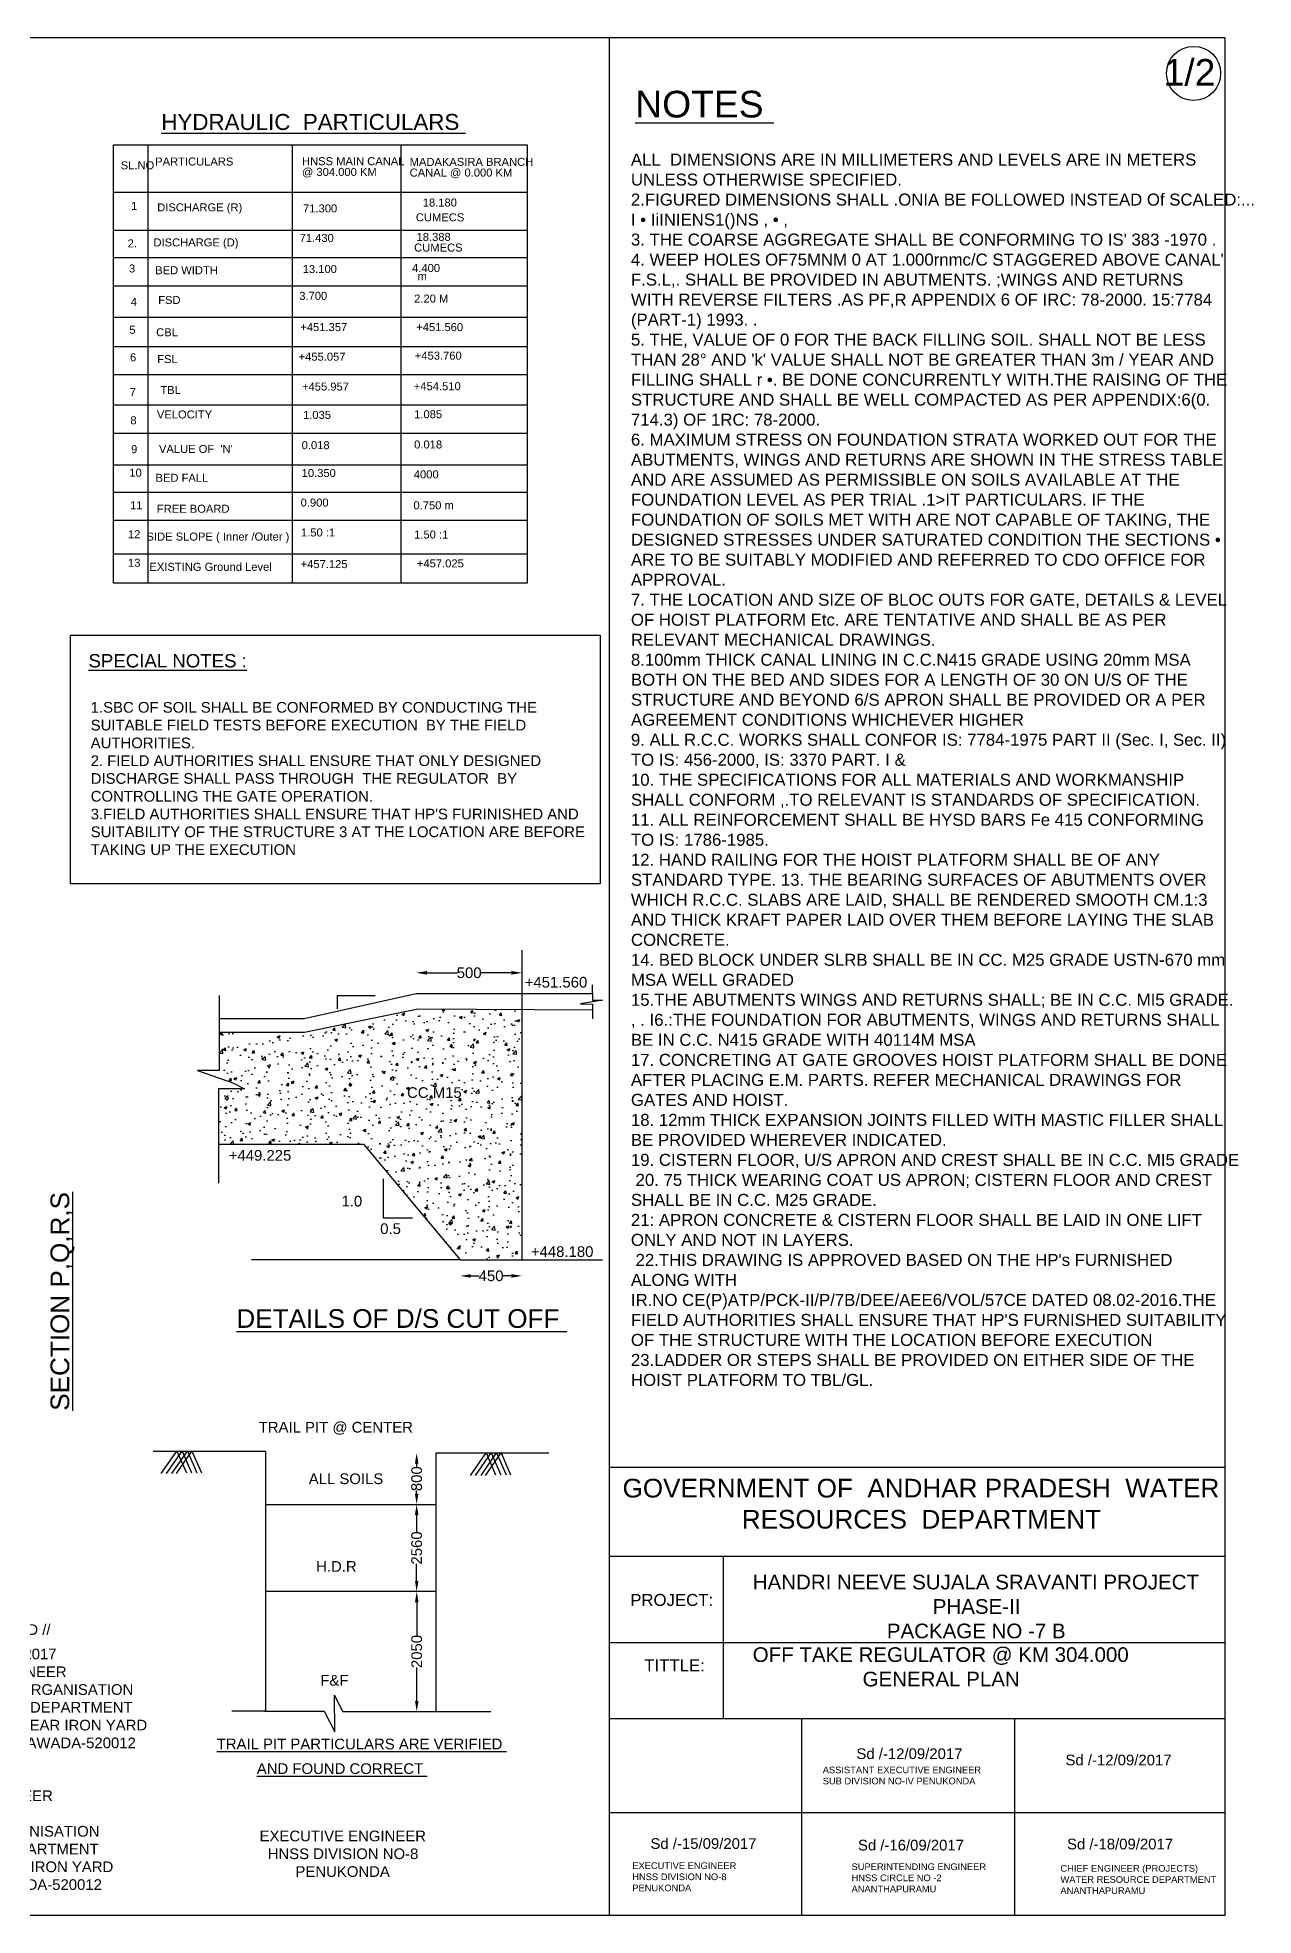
# Model space of a CAD drawing. Header units: millimetres. Extents: x -31830 to 103418, y -34303 to 36744.
# Drawn here: x 57821 to 103418, y -33669 to 36744 of the extents above; entities that cross this region are included whole.
import ezdxf

# ---------------------------------------------------------------- set-up
doc = ezdxf.new("R2010")
doc.units = ezdxf.units.MM
doc.header["$MEASUREMENT"] = 0
doc.layers.add('DRAWING', color=2, linetype='Continuous')
doc.layers.add('TEXT', color=7, linetype='Continuous')
doc.styles.add('1', font='arial.ttf', dxfattribs={"height": 250})
doc.styles.get("Standard").update_dxf_attribs({"font": 'arial.ttf', "height": 400})
doc.dimstyles.get("Standard").update_dxf_attribs({"dimtxt": 400, "dimasz": 400, "dimexe": 0.18, "dimexo": 0.0625, "dimgap": 0.09, "dimtad": 0, "dimdec": 0, "dimzin": 0, "dimdsep": 46, "dimtxsty": 'Standard', "dimcen": 0.09, "dimse1": 1, "dimse2": 1, "dimadec": 0, "dimazin": 0, "dimtfac": 1, "dimtdec": 0, "dimtofl": 0, "dimtmove": 0, "dimatfit": 3, "dimfxl": 1, "dimtolj": 1, "dimtzin": 0, "dimarcsym": 0})

# ---------------------------------------------------------------- blocks, each defined once
blk = doc.blocks.new('*D119')
at = {"layer": 'Defpoints', "color": 0, "transparency": 16777216}
for p in [(73668, -9091), (75991, -9091), (75991, -9689)]:
    blk.add_point(p, dxfattribs=at)
at = {"layer": 'TEXT', "color": 0, "lineweight": -2, "transparency": 16777216}
for p, q in [((74068, -9689), (74380, -9689)), ((75591, -9689), (75279, -9689))]:
    blk.add_line(p, q, dxfattribs=at)
at = {"layer": 'TEXT', "color": 0, "transparency": 16777216}
for points in [[(74068, -9623), (74068, -9756), (73668, -9689)], [(75591, -9623), (75591, -9756), (75991, -9689)]]:
    blk.add_solid(points, dxfattribs=at)
at = {"layer": 'TEXT', "color": 0, "transparency": 16777216, "insert": (74829, -9689), "char_height": 400, "attachment_point": 5}
blk.add_mtext('\\A1;450', dxfattribs=at)
blk = doc.blocks.new('*D120')
at = {"layer": 'Defpoints', "color": 0, "transparency": 16777216}
for p in [(75991, 1676), (72022, 902), (75991, 902)]:
    blk.add_point(p, dxfattribs=at)
at = {"layer": 'TEXT', "color": 0, "lineweight": -2, "transparency": 16777216}
for p, q in [((72422, 1676), (73565, 1676)), ((75591, 1676), (74447, 1676))]:
    blk.add_line(p, q, dxfattribs=at)
at = {"layer": 'TEXT', "color": 0, "transparency": 16777216}
for points in [[(72422, 1742), (72422, 1609), (72022, 1676)], [(75591, 1742), (75591, 1609), (75991, 1676)]]:
    blk.add_solid(points, dxfattribs=at)
at = {"layer": 'TEXT', "color": 0, "transparency": 16777216, "insert": (74006, 1676), "char_height": 400, "attachment_point": 5}
blk.add_mtext('\\A1;500', dxfattribs=at)
blk = doc.blocks.new('*D123')
at = {"layer": 'Defpoints', "color": 0, "transparency": 16777216}
for p in [(72038, -21523), (72041, -21523), (72038, -26024)]:
    blk.add_point(p, dxfattribs=at)
at = {"layer": 'TEXT', "color": 0, "lineweight": -2, "transparency": 16777216}
for p, q in [((72041, -21923), (72041, -23173)), ((72041, -25624), (72041, -24373))]:
    blk.add_line(p, q, dxfattribs=at)
at = {"layer": 'TEXT', "color": 0, "transparency": 16777216}
for points in [[(71974, -21923), (72107, -21923), (72041, -21523)], [(71974, -25624), (72107, -25624), (72041, -26024)]]:
    blk.add_solid(points, dxfattribs=at)
at = {"layer": 'TEXT', "color": 0, "transparency": 16777216, "insert": (72041, -23773), "char_height": 400, "attachment_point": 5, "rotation": 90}
blk.add_mtext('\\A1;2050', dxfattribs=at)
blk = doc.blocks.new('*D124')
at = {"layer": 'Defpoints', "color": 0, "transparency": 16777216}
for p in [(72038, -18258), (72038, -18258), (72038, -21523)]:
    blk.add_point(p, dxfattribs=at)
at = {"layer": 'TEXT', "color": 0, "lineweight": -2, "transparency": 16777216}
for p, q in [((72038, -18658), (72038, -19290)), ((72038, -21123), (72038, -20491))]:
    blk.add_line(p, q, dxfattribs=at)
at = {"layer": 'TEXT', "color": 0, "transparency": 16777216}
for points in [[(71972, -18658), (72105, -18658), (72038, -18258)], [(71972, -21123), (72105, -21123), (72038, -21523)]]:
    blk.add_solid(points, dxfattribs=at)
at = {"layer": 'TEXT', "color": 0, "transparency": 16777216, "insert": (72038, -19891), "char_height": 400, "attachment_point": 5, "rotation": 90}
blk.add_mtext('\\A1;2560', dxfattribs=at)
blk = doc.blocks.new('*D125')
at = {"layer": 'Defpoints', "color": 0, "transparency": 16777216}
for p in [(72038, -16327), (72038, -16327), (72038, -18258)]:
    blk.add_point(p, dxfattribs=at)
at = {"layer": 'TEXT', "color": 0, "lineweight": -2, "transparency": 16777216}
for p, q in [((72038, -16727), (72038, -16851)), ((72038, -17858), (72038, -17734))]:
    blk.add_line(p, q, dxfattribs=at)
at = {"layer": 'TEXT', "color": 0, "transparency": 16777216}
for points in [[(71972, -16727), (72105, -16727), (72038, -16327)], [(71972, -17858), (72105, -17858), (72038, -18258)]]:
    blk.add_solid(points, dxfattribs=at)
at = {"layer": 'TEXT', "color": 0, "transparency": 16777216, "insert": (72038, -17293), "char_height": 400, "attachment_point": 5, "rotation": 90}
blk.add_mtext('\\A1;800', dxfattribs=at)

msp = doc.modelspace()

# ---------------------------------------------------------------- hatches: boundary and pattern name
at = {"layer": 'DRAWING'}
h = msp.add_hatch(dxfattribs=at)
h.set_pattern_fill('AR-CONC', color=0, scale=150, style=0)
h.set_pattern_definition([(50, (0, 0), (1075.89, -94.128), [112.5, -1237.5]), (355, (0, 0), (-208.127, 1128.288), [90, -990]), (100.4514, (89.7, -7.8), (867.764, 1034.16), [95.61, -1051.713]), (46.1842, (0, 300), (1600.862, -248.279), [168.75, -1856.25]), (96.6356, (133.4, 279.3), (1401.994, 1461.177), [143.415, -1577.57]), (351.1842, (0, 300), (1401.993, 1461.178), [135, -1485]), (21, (150, 225), (895.361, -603.928), [112.5, -1237.5]), (326, (150, 225), (364.973, 1087.725), [90, -990]), (71.4514, (224.6, 174.7), (1260.334, 483.796), [95.61, -1051.713]), (37.5, (0, 0), (18.2398, 499.3408), [0, -978, 0, -1005, 0, -993.75]), (7.5, (0, 0), (394.6043, 591.6176), [0, -573, 0, -955.5, 0, -378.75]), (327.5, (-334.5, 0), (800.7337, -33.8323), [0, -375, 0, -1170, 0, -1552.5]), (317.5, (-484.5, 0), (874.779, 150.1575), [0, -487.5, 0, -777, 0, -1102.5])])
h.paths.add_polyline_path([(75990.6, 288.3), (72077.9, 311.5), (67829.9, -563.6), (64636.4, -563.6), (64636.4, -1985.9), (63818.3, -1985.9), (65146.3, -2450.7), (65584, -2678.2), (64612.8, -2678.2), (64612.8, -4751.2), (70046.3, -4751.2), (73668.1, -9090.9), (75990.6, -9090.9)])

# ---------------------------------------------------------------- linework, layer by layer
at = {"layer": 'DRAWING', "color": 0}
msp.add_lwpolyline([(-31829.8, 36743.9), (102347.5, 36743.9), (102347.5, -33669.4), (-31829.8, -33669.4)], close=True, dxfattribs=at)
for points in [[(75990.6, -9090.9), (75990.6, 2522.3)], [(64636.4, 825.6), (64636.4, -1985.9), (63818.3, -1985.9), (65146.3, -2450.7), (65584, -2678.2), (64612.8, -2678.2), (64612.8, -6215.9)], [(64636.4, -32.5), (67823.3, -32.5), (72021.5, 901.5), (78637.8, 901.5), (78637.8, 1221.9)], [(69068.5, 319.9), (69068.5, 829.4), (70482.1, 829.4)], [(78637.8, 901.5), (78637.8, 647.9), (79007.8, 647.9), (78181.9, 509.5), (78637.5, 498), (78637.5, -48.9)], [(78637.5, 272.6), (72077.9, 311.5), (67829.9, -563.6), (64636.4, -563.6)], [(64612.8, -4751.2), (70046.3, -4751.2), (73668.1, -9090.9), (65845.1, -9090.9)], [(70786.4, -6050.2), (70786.4, -7514), (71880.4, -7514)], [(73668.1, -9090.9), (79001.9, -9090.9)], [(62156.6, -16256), (66363.8, -16256), (66363.8, -26010.1), (65101.6, -26010.1)], [(62462.4, -17098.7), (63048.3, -16256), (63402.7, -17079.3)], [(62653.1, -17098.7), (63239, -16256), (63593.4, -17079.3)], [(62855.3, -17098.7), (63441.2, -16256), (63795.6, -17079.3)], [(63026.6, -17098.7), (63612.6, -16256), (63966.9, -17079.3)], [(72774.5, -26023.5), (72774.5, -16327.1), (76993.5, -16327.1)], [(74058.4, -17169.7), (74644.4, -16327.1), (74998.7, -17150.4)], [(74249.1, -17169.7), (74835.1, -16327.1), (75189.4, -17150.4)], [(74451.3, -17169.7), (75037.3, -16327.1), (75391.6, -17150.4)], [(74622.6, -17169.7), (75208.6, -16327.1), (75563, -17150.4)], [(66363.8, -18258.1), (72774.5, -18258.1)], [(72774.5, -21523.1), (66363.8, -21523.1)], [(66333.1, -26010.1), (68565, -26010.1), (68970.1, -26790.4), (68961.5, -25412.6), (69251.4, -26023.5), (74825, -26023.5)]]:
    msp.add_lwpolyline(points, dxfattribs=at)
at = {"layer": 'TEXT'}
msp.add_lwpolyline([(79264, -16856.5), (79264, 36743.9)], dxfattribs=at)
at = {"layer": 'TEXT', "color": 0}
for points in [[(60671, 32727.1), (76184.1, 32727.1), (76184.1, 16288.9), (60671, 16288.9)], [(78919.7, 5014.5), (59061.9, 5014.5), (59061.9, 14338.2), (78919.7, 14338.2)], [(79264, -16856.5), (102347.5, -16856.5), (102347.5, -33669.4), (79264, -33669.4)]]:
    msp.add_lwpolyline(points, close=True, dxfattribs=at)
for points in [[(61952.2, 32727.1), (61952.2, 16288.9)], [(67364.9, 32727.1), (67364.9, 16288.9)], [(71444, 32727.1), (71444, 16288.9)], [(60671, 30947.7), (76184.1, 30947.7)], [(60671, 29516.8), (76184.1, 29516.8)], [(60671, 28494.7), (76184.1, 28494.7)], [(60671, 27431.7), (76184.1, 27431.7)], [(60671, 26260.6), (76184.1, 26260.6)], [(60671, 25156.7), (76184.1, 25156.7)], [(60671, 24114.2), (76184.1, 24114.2)], [(60671, 22969.5), (76184.1, 22969.5)], [(60671, 21906.5), (76184.1, 21906.5)], [(60671, 20716.9), (76184.1, 20716.9)], [(60671, 19694.8), (76184.1, 19694.8)], [(60671, 18652.3), (76184.1, 18652.3)], [(60671, 17384.9), (76184.1, 17384.9)], [(79264, -20204.1), (102347.5, -20204.1)], [(83529, -20204.1), (83529, -26286.5)], [(79264, -23429.1), (102347.5, -23429.1)], [(79264, -26286.5), (102347.5, -26286.5)], [(86474.1, -26286.5), (86474.1, -33669.4)], [(94467.5, -33669.4), (94467.5, -26286.5)], [(79264, -29806.6), (102347.5, -29806.6)]]:
    msp.add_lwpolyline(points, dxfattribs=at)
msp.add_circle((101172.3, 35398.5), 1015.9, dxfattribs=at)

# ---------------------------------------------------------------- texts
for s, height, p in [('1/2', 1000, (100049.3, 34937.8)), ('%%UNOTES ', 1000, (80236.6, 33747.2)), ('+451.560', 400, (76089.6, 1123)), ('CC M15', 400, (71677.6, -3015.2)), ('+449.225', 400, (64990.4, -5369.4)), ('1.0', 400, (69217.8, -7086.7)), ('0.5', 400, (70671.1, -8118)), ('+448.180', 400, (76321.7, -8978.1)), ('%%UDETAILS OF D/S CUT OFF ', 700, (65277.5, -11637.4)), ('TRAIL PIT @ CENTER ', 400, (66115.3, -15563.4)), ('ALL SOILS ', 400, (67991.8, -17495.7)), ('H.D.R ', 400, (68267.5, -20782.9)), ('//APPROVED //', 400, (54427.5, -23151.8)), ('F&F ', 400, (68424.9, -25051.2)), ('%%UTRAIL PIT PARTICULARS ARE VERIFIED ', 400, (64539.9, -27440.7)), ('Sd /-12/09/2017', 400, (88529, -27804.6)), ('%%UAND FOUND CORRECT ', 400, (66043.6, -28364.2)), ('Sd /-12/09/2017', 400, (96369.2, -28040.9)), ('Sd /-15/09/2017', 400, (80805.6, -31172.9)), ('Sd /-16/09/2017', 400, (88586.6, -31232)), ('Sd /-18/09/2017', 400, (96426.8, -31192.6))]:
    msp.add_text(s, height=height, dxfattribs=at).set_placement(p)
at = {"layer": 'TEXT'}
msp.add_text('%%UHYDRAULIC  PARTICULARS ', height=600, dxfattribs=at).set_placement((62461, 33279))
at = {"layer": 'TEXT', "color": 0, "style": '1'}
for s, height, p in [('SL.NO', 300, (60941.3, 31803.7)), ('PARTICULARS ', 300, (62231, 31945.5)), ('@ 304.000 KM ', 300, (67738.3, 31556.8)), ('HNSS MAIN CANAL ', 300, (67738.3, 31958.4)), ('CANAL @ 0.000 KM ', 300, (71775.3, 31531)), ('MADAKASIRA BRANCH ', 300, (71775.3, 31932.6)), ('1', 300, (61328.3, 30280.9)), ('DISCHARGE (R)', 300, (62308.9, 30227.3)), ('71.300', 300, (67777.5, 30188.6)), ('18.180', 300, (72265.9, 30407.7)), ('CUMECS ', 300, (72007.9, 29853.5)), ('2.', 300, (61199.3, 28876.1)), ('DISCHARGE (D)', 300, (62167, 28912.7)), ('71.430', 300, (67648.5, 29080.3)), ('CUMECS', 300, (71943.4, 28719.4)), ('18.388', 300, (72033.7, 29118.9)), ('3', 300, (61250.9, 27935.3)), ('BED WIDTH ', 300, (62231.5, 27868.8)), ('13.100', 300, (67764.8, 27915)), ('4.400', 300, (71866.3, 27953.7)), ('m', 300, (72072.7, 27644.4)), ('4', 300, (61315.5, 26680.8)), ('FSD', 300, (62347.5, 26754.7)), ('3.700 ', 300, (67635.9, 26909.8)), ('2.20 M', 300, (71943.7, 26806.7)), ('5', 300, (61263.9, 25636.9)), ('CBL', 300, (62270.1, 25543.3)), ('+451.357', 300, (67674.6, 25737)), ('+451.560', 300, (72021.1, 25737)), ('6', 300, (61289.7, 24605.9)), ('FSL', 300, (62308.8, 24538)), ('+455.057', 300, (67610.1, 24628.6)), ('+453.760', 300, (71969.5, 24667.3)), ('7', 300, (61277, 23299.6)), ('TBL', 300, (62424.9, 23378.1)), ('+455.957', 300, (67739, 23507.4)), ('+454.510', 300, (71930.8, 23520.3)), ('8', 300, (61302.8, 22242.8)), ('VELOCITY ', 300, (62295.9, 22463.1)), ('1.035', 300, (67777.4, 22444.5)), ('1.085', 300, (71943.4, 22470.3)), ('9', 300, (61328.6, 21160.3)), ("VALUE OF  'N'", 300, (62373.3, 21168.6)), ('0.018', 300, (67725.8, 21310.4)), ('0.018', 300, (71943.4, 21336.2)), ('10', 300, (61264, 20278.4)), ('10.350', 300, (67725.8, 20266.5)), ('4000', 300, (71930.5, 20214.9)), ('BED FALL', 300, (62244.3, 20086)), ('11', 300, (61289.8, 19054.1)), ('FREE BOARD', 300, (62295.9, 18926.1)), ('0.900', 300, (67687.1, 19158.1)), ('0.750 m', 300, (71917.6, 19055)), ('1.50 :1', 300, (67700, 18036.9)), ('12', 300, (61212.4, 17971.5)), ('SIDE SLOPE ( Inner /Outer )', 300, (61906.1, 17882.2)), ('1.50 :1', 300, (71943.4, 17959.5)), ('13', 300, (61212.4, 16901.8)), ('EXISTING Ground Level', 300, (62015.8, 16748.1)), ('+457.125', 300, (67687.1, 16851.2)), ('+457.025', 300, (72046.6, 16877)), ('%%USPECIAL NOTES :', 500, (59731, 13125.7)), ('PROJECT:', 450, (80047.7, -22065.2)), ('TITTLE:', 450, (80572.5, -24521.4))]:
    msp.add_text(s, height=height, dxfattribs=at).set_placement(p)
at = {"layer": 'TEXT', "color": 0}
msp.add_text('%%USECTION P,Q,R,S', height=700, rotation=90, dxfattribs=at).set_placement((59008.7, -14746.4))
at = {"layer": 'TEXT', "color": 0, "attachment_point": 1}
for s, insert, char_height, width in [("ALL  DIMENSIONS ARE IN MILLIMETERS AND LEVELS ARE IN METERS UNLESS OTHERWISE SPECIFIED. \\P2.FIGURED DIMENSIONS SHALL .ONIA BE FOLLOWED INSTEAD Of SCALED:... \\PI • IiINIENS1()NS , • , \\P3. THE COARSE AGGREGATE SHALL BE CONFORMING TO IS' 383 -1970 .\\P4. WEEP HOLES OF75MNM 0 AT 1.000rnmc/C STAGGERED ABOVE CANAL' F.S.L,. SHALL BE PROVIDED IN ABUTMENTS. ;WINGS AND RETURNS WITH REVERSE FILTERS .AS PF,R APPENDIX 6 OF IRC: 78-2000. 15:7784 (PART-1) 1993. .\\P5. THE, VALUE OF 0 FOR THE BACK FILLING SOIL. SHALL NOT BE LESS THAN 28° AND 'k' VALUE SHALL NOT BE GREATER THAN 3m / YEAR AND FILLING SHALL r •. BE DONE CONCURRENTLY WITH.THE RAISING OF THE STRUCTURE AND SHALL BE WELL COMPACTED AS PER APPENDIX:6(0. 714.3) OF 1RC: 78-2000.\\P6. MAXIMUM STRESS ON FOUNDATION STRATA WORKED OUT FOR THE ABUTMENTS, WINGS AND RETURNS ARE SHOWN IN THE STRESS TABLE AND ARE ASSUMED AS PERMISSIBLE ON SOILS AVAILABLE AT THE FOUNDATION LEVEL AS PER TRIAL .1>IT PARTICULARS. IF THE FOUNDATION OF SOILS MET WITH ARE NOT CAPABLE OF TAKING, THE DESIGNED STRESSES UNDER SATURATED CONDITION THE SECTIONS • ARE TO BE SUITABLY MODIFIED AND REFERRED TO CDO OFFICE FOR APPROVAL. \\P7. THE LOCATION AND SIZE OF BLOC OUTS FOR GATE, DETAILS & LEVEL OF HOIST PLATFORM Etc. ARE TENTATIVE AND SHALL BE AS PER RELEVANT MECHANICAL DRAWINGS.\\P8.100mm THICK CANAL LINING IN C.C.N415 GRADE USING 20mm MSA BOTH ON THE BED AND SIDES FOR A LENGTH OF 30 ON U/S OF THE STRUCTURE AND BEYOND 6/S APRON SHALL BE PROVIDED OR A PER AGREEMENT CONDITIONS WHICHEVER HIGHER \\P9. ALL R.C.C. WORKS SHALL CONFOR IS: 7784-1975 PART II (Sec. I, Sec. II) \\PTO IS: 456-2000, IS: 3370 PART. I & \\P10. THE SPECIFICATIONS FOR ALL MATERIALS AND WORKMANSHIP SHALL CONFORM ,.TO RELEVANT IS STANDARDS OF SPECIFICATION. \\P11. ALL REINFORCEMENT SHALL BE HYSD BARS Fe 415 CONFORMING TO IS: 1786-1985. \\P12. HAND RAILING FOR THE HOIST PLATFORM SHALL BE OF ANY STANDARD TYPE. 13. THE BEARING SURFACES OF ABUTMENTS OVER WHICH R.C.C. SLABS ARE LAID, SHALL BE RENDERED SMOOTH CM.1:3 AND THICK KRAFT PAPER LAID OVER THEM BEFORE LAYING THE SLAB CONCRETE. \\P14. BED BLOCK UNDER SLRB SHALL BE IN CC. M25 GRADE USTN-670 mm MSA WELL GRADED\\P15.THE ABUTMENTS WINGS AND RETURNS SHALL; BE IN C.C. MI5 GRADE. \\P, . I6.:THE FOUNDATION FOR ABUTMENTS, WINGS AND RETURNS SHALL BE IN C.C. N415 GRADE WITH 40114M MSA \\P17. CONCRETING AT GATE GROOVES HOIST PLATFORM SHALL BE DONE AFTER PLACING E.M. PARTS. REFER MECHANICAL DRAWINGS FOR GATES AND HOIST.\\P18. 12mm THICK EXPANSION JOINTS FILLED WITH MASTIC FILLER SHALL BE PROVIDED WHEREVER INDICATED. \\P19. CISTERN FLOOR, U/S APRON AND CREST SHALL BE IN C.C. MI5 GRADE\\P 20. 75 THICK WEARING COAT US APRON; CISTERN FLOOR AND CREST SHALL BE IN C.C. M25 GRADE. \\P21: APRON CONCRETE & CISTERN FLOOR SHALL BE LAID IN ONE LIFT ONLY AND NOT IN LAYERS.\\P 22.THIS DRAWING IS APPROVED BASED ON THE HP's FURNISHED ALONG WITH\\PIR.NO CE(P)ATP/PCK-II/P/7B/DEE/AEE6/VOL/57CE DATED 08.02-2016.THE FIELD AUTHORITIES SHALL ENSURE THAT HP'S FURNISHED SUITABILITY OF THE STRUCTURE WITH THE LOCATION BEFORE EXECUTION \\P23.LADDER OR STEPS SHALL BE PROVIDED ON EITHER SIDE OF THE HOIST PLATFORM TO TBL/GL.", (80073.2, 32394.2), 450, 22340.146), ('\\pi3424.4;Sd /-18/09/2017 \\P\\pi3029.9;CHIEF ENGINEER \\P\\pi565.21;CENTRAL DESIGNS ORGANISATION  \\P\\pi537.79;WATER RESOURCES DEPARTMENT  \\P\\pi27.422;SAI BALAJI COMPLEX NEAR IRON YARD \\P\\pi469.58;BHAVANIPURM VIJAYAWADA-520012', (51132.2, -23665.2), 400, 10775.171), ('ASSISTANT EXECUTIVE ENGINEER         SUB DIVISION NO-IV PENUKONDA ', (87266.8, -28087.8), 250, 6942.326), ('\\pi2292.6;EXECUTIVE ENGINEER \\P\\pi3291.8;DIVISION NO:VII \\P\\pi565.21;CENTRAL DESIGNS ORGANISATION \\P\\pi537.79;WATER RESOURCES DEPARTMENT  \\P\\pi27.422;SAI BALAJI COMPLEX NEAR IRON YARD \\P\\pi469.58;BHAVANIPURM VIJAYAWADA-520012', (49861.1, -28979.1), 400, 10775.171), ('\\pi103.27;EXECUTIVE ENGINEER  \\P\\pi407.37;HNSS DIVISION NO-8 \\P\\pi1449.5;PENUKONDA', (66044, -30489.7), 400, 6396.453), ('EXECUTIVE ENGINEER  HNSS DIVISION NO-8 PENUKONDA', (80123.9, -31678.4), 250, 3997.783), ('SUPERINTENDING ENGINEER  HNSS CIRCLE NO -2 ANANTHAPURAMU ', (88346.6, -31717.6), 250, 5142.394), ('CHIEF ENGINEER (PROJECTS) WATER RESOURCE DEPARTMENT  ANANTHAPURAMU', (96180.2, -31780.7), 250, 5937.585)]:
    msp.add_mtext(s, dxfattribs=dict(at, insert=insert, char_height=char_height, width=width))
at = {"layer": 'TEXT', "color": 0, "attachment_point": 1, "style": '1'}
for s, insert, char_height, width in [("1.SBC OF SOIL SHALL BE CONFORMED BY CONDUCTING THE SUITABLE FIELD TESTS BEFORE EXECUTION  BY THE FIELD AUTHORITIES. \\P2. FIELD AUTHORITIES SHALL ENSURE THAT ONLY DESIGNED DISCHARGE SHALL PASS THROUGH  THE REGULATOR  BY CONTROLLING THE GATE OPERATION.  \\P3.FIELD AUTHORITIES SHALL ENSURE THAT HP'S FURINISHED AND SUITABILITY OF THE STRUCTURE 3 AT THE LOCATION ARE BEFORE TAKING UP THE EXECUTION ", (59814.6, 11829.5), 400, 18671.659), ('\\pi179.37;GOVERNMENT OF  ANDHAR PRADESH  WATER \\P\\pi4650.3;RESOURCES  DEPARTMENT ', (79579.6, -17296.9), 700, 22679.002), ('\\pi38.455;HANDRI NEEVE SUJALA SRAVANTI PROJECT \\P\\pi6788.5;PHASE-II \\P\\pi5066.5;PACKAGE NO -7 B', (84603.9, -20893.5), 550, 16736.357), ('\\pi36.954;OFF TAKE REGULATOR @ KM 304.000 \\P\\pi4156.5;GENERAL PLAN ', (84603.9, -23614.7), 550, 14101.91)]:
    msp.add_mtext(s, dxfattribs=dict(at, insert=insert, char_height=char_height, width=width))

# ---------------------------------------------------------------- dimensions: what is measured, and where the dimension line sits
at = {"layer": 'TEXT', "color": 0}
for base, p1, p2, text, picture, middle in [((75990.6, 1675.7), (72021.5, 901.5), (75990.6, 901.5), '500', '*D120', (74006.1, 1675.7)), ((75990.6, -9689.3), (73668.1, -9090.9), (75990.6, -9090.9), '450', '*D119', (74829.3, -9689.3))]:
    dim = msp.add_linear_dim(base=base, p1=p1, p2=p2, text=text, dimstyle='Standard', dxfattribs=at)
    dim.commit()
    dim.dimension.update_dxf_attribs({"geometry": picture, "text_midpoint": middle})
for base, p1, p2, text, picture, middle in [((72038.2, -16327.1), (72038.2, -18258.1), (72038.2, -16327.1), '800', '*D125', (72038.2, -17292.6)), ((72038.2, -18258.1), (72038.2, -21523.1), (72038.2, -18258.1), '2560', '*D124', (72038.2, -19890.6)), ((72040.8, -21523.1), (72038.2, -26023.5), (72038.2, -21523.1), '2050', '*D123', (72040.8, -23773.3))]:
    dim = msp.add_linear_dim(base=base, p1=p1, p2=p2, angle=90, text=text, dimstyle='Standard', dxfattribs=at)
    dim.commit()
    dim.dimension.update_dxf_attribs({"geometry": picture, "text_midpoint": middle})

doc.saveas('drawing.dxf')
